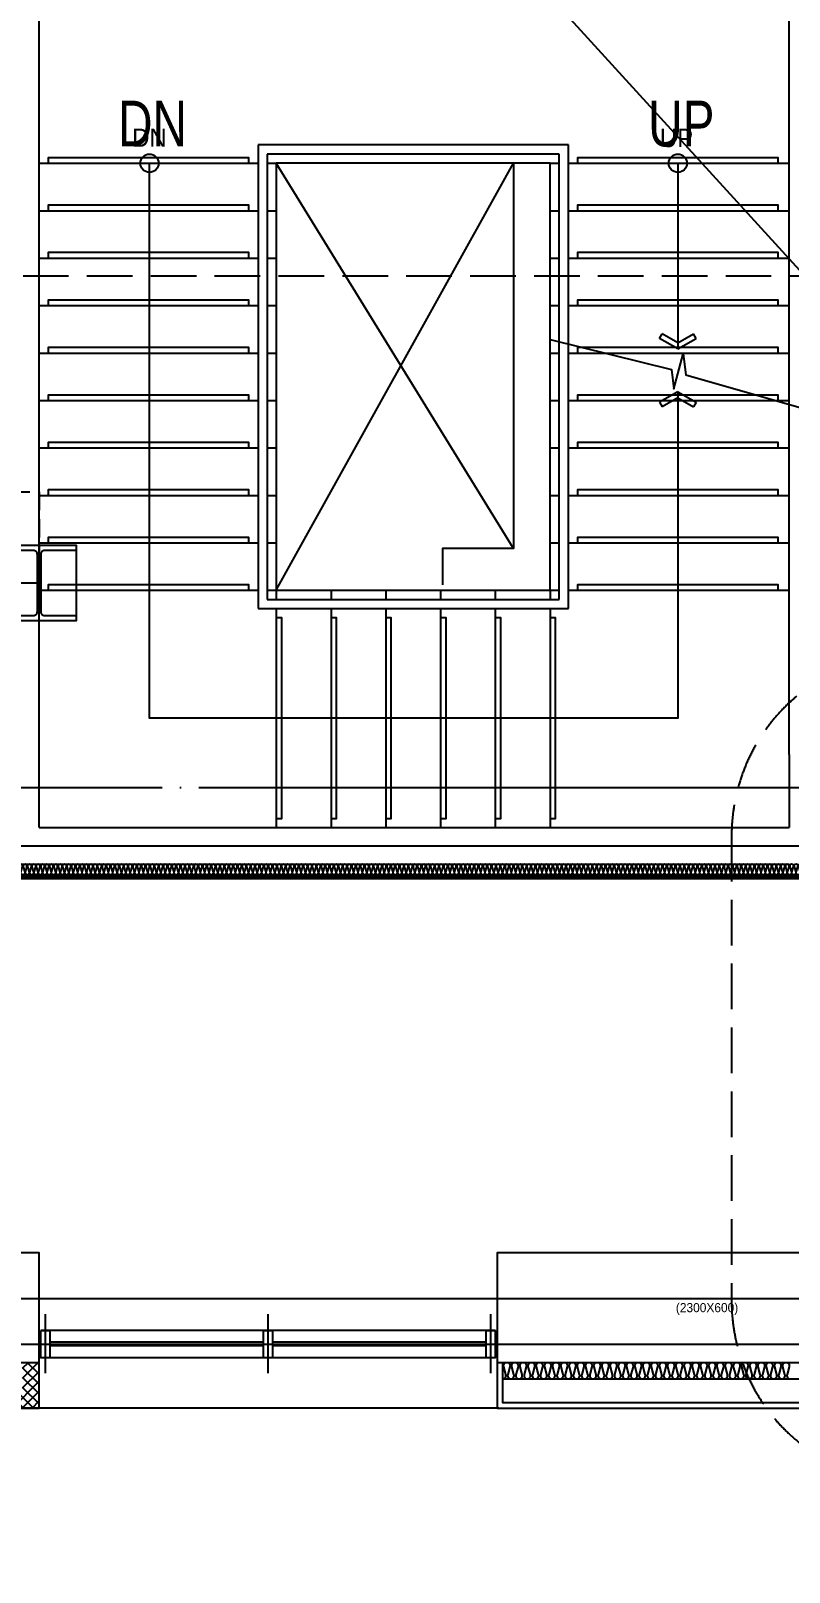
# Model space of a CAD drawing. Header units: millimetres. Extents: x 0 to 1390178, y 0 to 110113.
# Drawn here: x 464317 to 468472, y 26481 to 34926 of the extents above; entities that cross this region are included whole.
import ezdxf
from ezdxf.enums import TextEntityAlignment as Align
from ezdxf.xclip import XClip

# ---------------------------------------------------------------- set-up
doc = ezdxf.new("R2010")
doc.units = ezdxf.units.MM
doc.header["$LTSCALE"] = 100
doc.header["$XCLIPFRAME"] = 0
for name, pattern in [('HID2', [3.5, 2.5, -1]), ('X - 평면도$0$CEN', [62, 60, -1, 0, -1]), ('X - 평면도$0$HID', [1.5, 1, -0.5])]:
    doc.linetypes.add(name, pattern=pattern)
doc.layers.get('DEFPOINTS').update_dxf_attribs({"color": 145})
for name, color, linetype in [('AA-XXXX-TEXT', 3, 'Continuous'), ('DIM', 7, 'Continuous'), ('sm3', 3, 'HID2'), ('X - 평면도$0$253', 253, 'Continuous'), ('X - 평면도$0$A-FIN', 8, 'Continuous'), ('X - 평면도$0$A-INS', 9, 'Continuous'), ('X - 평면도$0$A-OPEN', 9, 'X - 평면도$0$CEN'), ('X - 평면도$0$A-SYM', 7, 'Continuous'), ('X - 평면도$0$AA-DWXM-WIND', 4, 'Continuous'), ('X - 평면도$0$AA-EL-PCN8', 8, 'Continuous'), ('X - 평면도$0$AA-SSXM-STRS', 4, 'Continuous'), ('X - 평면도$0$AA-WAXM-BRCK', 3, 'Continuous'), ('X - 평면도$0$AA-WAXM-CONC', 2, 'Continuous'), ('X - 평면도$0$AA-XXXX-CNTL', 1, 'X - 평면도$0$CEN'), ('X - 평면도$0$AA-XXXX-FINL', 6, 'Continuous'), ('X - 평면도$0$AA-XXXX-SYMB', 7, 'Continuous')]:
    doc.layers.add(name, color=color, linetype=linetype)
doc.layers.add('X - 평면도$0$AA-XXXX-H', color=195, linetype='Continuous', plot=False)
doc.layers.add('X - 평면도$0$DEFPOINT', color=163, linetype='Continuous', plot=False)
doc.styles.add('HAUD01', font='Dotum.ttf')
doc.styles.add('X - 평면도$0$HAUD01', font='Dotum.ttf')
doc.styles.add('X - 평면도$0$STANDARD', font='Dotum.ttf')
doc.dimstyles.new('HAUD-80', dxfattribs={"dimscale": 100, "dimtxt": 2.5, "dimasz": 0.5, "dimexe": 0, "dimexo": 1.5, "dimgap": 1, "dimtad": 1, "dimdec": 0, "dimdsep": 46, "dimlunit": 6, "dimtxsty": 'HAUD01', "dimblk": 'Z_DOT', "dimcen": 2.5, "dimdle": 1.5, "dimclrd": 7, "dimclre": 7, "dimclrt": 4, "dimadec": 0, "dimazin": 0, "dimtfac": 1, "dimtdec": 0, "dimtix": 1, "dimtmove": 2, "dimatfit": 3, "dimfxl": 1, "dimtvp": 1, "dimtolj": 1, "dimtzin": 0, "dimarcsym": 0})

# ---------------------------------------------------------------- blocks, each defined once
blk = doc.blocks.new('Z_DOT')
at = {"layer": 'DIM', "color": 0}
for p, q in [((0, -3), (0, 3)), ((-3, 0), (3, 0))]:
    blk.add_line(p, q, dxfattribs=at)
for radius in [1.05, 0.525]:
    blk.add_circle((0, 0), radius, dxfattribs=at)
blk = doc.blocks.new('*D71')
at = {"layer": 'DEFPOINTS', "color": 0, "transparency": 16777216}
for p in [(463883.9, 27380.7), (464544.1, 27380.7), (464544.1, 25303.3)]:
    blk.add_point(p, dxfattribs=at)
at = {"layer": 'DIM', "color": 7, "lineweight": -2, "transparency": 16777216}
for p, q in [((464394.1, 27380.7), (463883.9, 27380.7)), ((463883.9, 25353.3), (463883.9, 27330.7)), ((464394.1, 25303.3), (463883.9, 25303.3))]:
    blk.add_line(p, q, dxfattribs=at)
at = {"layer": 'DIM', "color": 7, "lineweight": -2, "transparency": 16777216, "xscale": 50, "yscale": 50, "zscale": 50}
for p, rotation in [((463883.9, 27380.7), 90), ((463883.9, 25303.3), 270)]:
    blk.add_blockref('Z_DOT', p, dxfattribs=dict(at, rotation=rotation))
at = {"layer": 'DIM', "color": 4, "transparency": 16777216, "insert": (463634.7, 26342), "char_height": 250, "attachment_point": 5, "rotation": 90, "style": 'HAUD01'}
blk.add_mtext('\\A1;2,077', dxfattribs=at)
blk = doc.blocks.new('X - 평면도$0$insul1')
blk.add_lwpolyline([(0, 0.25, 1.344031), (0.35, 0.25), (0.2, 0.75, -1.344031), (0.55, 0.75), (0.4, 0.25)], format="xyb")
blk = doc.blocks.new('X - 평면도$0$arrow1')
for p, q in [((0, 0), (0.286, 0.501)), ((0.165, 0), (0.41, 0.429)), ((0.286, 0.501), (0.41, 0.43)), ((0, 0), (0.286, -0.501)), ((0.165, 0), (0.41, -0.429)), ((0.286, -0.501), (0.41, -0.43))]:
    blk.add_line(p, q)
blk = doc.blocks.new('X - 평면도$0$A$Cb11c32c7')
at = {"layer": 'X - 평면도$0$AA-XXXX-H'}
blk.add_lwpolyline([(-9, 153.7, 0.414214), (-31, 175.7), (-202.5, 175.7), (-202.5, 204.7), (202.5, 204.7), (202.5, 175.7), (31, 175.7, 0.414214), (9, 153.7), (9, -159.3, 0.414214), (31, -181.3), (202.5, -181.3), (202.5, -209.3), (-202.5, -209.3), (-202.5, -181.3), (-31, -181.3, 0.414214), (-9, -159.3)], format="xyb", close=True, dxfattribs=at)
at = {"layer": 'X - 평면도$0$DEFPOINT', "color": 195}
for p, q in [((-202.5, 175.7), (-202.5, -181.3)), ((202.5, 175.7), (202.5, -181.3))]:
    blk.add_line(p, q, dxfattribs=at)
blk = doc.blocks.new('X - 평면도$0$A$C3919c76b')
blk.add_blockref('X - 평면도$0$A$Cb11c32c7', (-62388, 47795.9))
blk = doc.blocks.new('X - 평면도$0$1F PL')
at = {"layer": 'DEFPOINTS'}
blk.add_line((0, 0), (-19177.2, 21040.9), dxfattribs=at)
at = {"layer": 'X - 평면도$0$AA-WAXM-CONC'}
for p, q in [((-19027.2, 13250.9), (-19027.2, 21190.9)), ((-14917.2, 13650.9), (-14917.2, 18390.9)), ((-19027.2, 13250.9), (-14917.2, 13250.9)), ((-19227.2, 13050.9), (-14917.2, 13050.9))]:
    blk.add_line(p, q, dxfattribs=at)
at = {"layer": 'X - 평면도$0$AA-XXXX-CNTL'}
blk.add_line((-19127.2, 13150.9), (-13522.2, 13150.9), dxfattribs=at)
blk = doc.blocks.new('X - 평면도$0$1F_COL')
at = {"layer": 'X - 평면도$0$AA-WAXM-CONC'}
blk.add_line((-58278, -42246.9), (-58278, -42646.9), dxfattribs=at)
blk.add_lwpolyline([(-63388, -44976.9), (-63388, -45576.9), (-62388, -45576.9), (-62388, -44976.9)], close=True, dxfattribs=at)
blk.add_lwpolyline([(-57578, -45376.9), (-57578, -44976.9), (-59878, -44976.9), (-59878, -45576.9), (-57578, -45576.9)], dxfattribs=at)
at = {"layer": 'X - 평면도$0$DEFPOINT', "linetype": 'X - 평면도$0$HID'}
blk.add_lwpolyline([(-63588, -41306.9), (-63588, -40806.9), (-62388, -40806.9), (-62388, -41306.9), (-63588, -41306.9)], dxfattribs=at)
at = {"layer": 'X - 평면도$0$DEFPOINT', "style": 'X - 평면도$0$STANDARD'}
blk.add_text('(2300X600)', height=50, dxfattribs=at).set_placement((-58728, -45276.9), align=Align.MIDDLE_CENTER)
blk = doc.blocks.new('X - 평면도$0$A$C9b846ec6')
at = {"layer": 'X - 평면도$0$253'}
h = blk.add_hatch(dxfattribs=at)
h.set_pattern_fill('ANSI37', color=253, scale=12)
h.set_pattern_definition([(45, (-943193, 374193), (-26.9407684, 26.9407684), []), (135, (-943193, 374193), (-26.9407684, -26.9407684), [])])
h.paths.add_polyline_path([(23790, 11730), (23700, 11730), (23700, 11570), (22880, 11570), (22880, 11730), (22790, 11730), (22790, 11480), (23790, 11480)])
at = {"layer": 'X - 평면도$0$A-INS'}
blk.add_line((26330, 11640), (33690, 11640), dxfattribs=at)
blk.add_lwpolyline([(26330, 11640, 0.524856), (26346.8, 11664.4), (26335.7, 11705.6, -1.449198), (26369.3, 11705.6), (26358.2, 11664.4, 0.524856), (26375, 11640, 0.524856), (26391.8, 11664.4), (26380.7, 11705.6, -1.449198), (26414.3, 11705.6), (26403.2, 11664.4, 0.524856), (26420, 11640, 0.524856), (26436.8, 11664.4), (26425.7, 11705.6, -1.449198), (26459.3, 11705.6), (26448.2, 11664.4, 0.524856), (26465, 11640, 0.524856), (26481.8, 11664.4), (26470.7, 11705.6, -1.449198), (26504.3, 11705.6), (26493.2, 11664.4, 0.524856), (26510, 11640, 0.524856), (26526.8, 11664.4), (26515.7, 11705.6, -1.449198), (26549.3, 11705.6), (26538.2, 11664.4, 0.524856), (26555, 11640, 0.524856), (26571.8, 11664.4), (26560.7, 11705.6, -1.449198), (26594.3, 11705.6), (26583.2, 11664.4, 0.524856), (26600, 11640, 0.524856), (26616.8, 11664.4), (26605.7, 11705.6, -1.449198), (26639.3, 11705.6), (26628.2, 11664.4, 0.524856), (26645, 11640, 0.524856), (26661.8, 11664.4), (26650.7, 11705.6, -1.449198), (26684.3, 11705.6), (26673.2, 11664.4, 0.524856), (26690, 11640, 0.524856), (26706.8, 11664.4), (26695.7, 11705.6, -1.449198), (26729.3, 11705.6), (26718.2, 11664.4, 0.524856), (26735, 11640, 0.524856), (26751.8, 11664.4), (26740.7, 11705.6, -1.449198), (26774.3, 11705.6), (26763.2, 11664.4, 0.524856), (26780, 11640, 0.524856), (26796.8, 11664.4), (26785.7, 11705.6, -1.449198), (26819.3, 11705.6), (26808.2, 11664.4, 0.524856), (26825, 11640, 0.524856), (26841.8, 11664.4), (26830.7, 11705.6, -1.449198), (26864.3, 11705.6), (26853.2, 11664.4, 0.524856), (26870, 11640, 0.524856), (26886.8, 11664.4), (26875.7, 11705.6, -1.449198), (26909.3, 11705.6), (26898.2, 11664.4, 0.524856), (26915, 11640, 0.524856), (26931.8, 11664.4), (26920.7, 11705.6, -1.449198), (26954.3, 11705.6), (26943.2, 11664.4, 0.524856), (26960, 11640, 0.524856), (26976.8, 11664.4), (26965.7, 11705.6, -1.449198), (26999.3, 11705.6), (26988.2, 11664.4, 0.524856), (27005, 11640, 0.524856), (27021.8, 11664.4), (27010.7, 11705.6, -1.449198), (27044.3, 11705.6), (27033.2, 11664.4, 0.524856), (27050, 11640, 0.524856), (27066.8, 11664.4), (27055.7, 11705.6, -1.449198), (27089.3, 11705.6), (27078.2, 11664.4, 0.524856), (27095, 11640, 0.524856), (27111.8, 11664.4), (27100.7, 11705.6, -1.449198), (27134.3, 11705.6), (27123.2, 11664.4, 0.524856), (27140, 11640, 0.524856), (27156.8, 11664.4), (27145.7, 11705.6, -1.449198), (27179.3, 11705.6), (27168.2, 11664.4, 0.524856), (27185, 11640, 0.524856), (27201.8, 11664.4), (27190.7, 11705.6, -1.449198), (27224.3, 11705.6), (27213.2, 11664.4, 0.524856), (27230, 11640, 0.524856), (27246.8, 11664.4), (27235.7, 11705.6, -1.449198), (27269.3, 11705.6), (27258.2, 11664.4, 0.524856), (27275, 11640, 0.524856), (27291.8, 11664.4), (27280.7, 11705.6, -1.449198), (27314.3, 11705.6), (27303.2, 11664.4, 0.524856), (27320, 11640, 0.524856), (27336.8, 11664.4), (27325.7, 11705.6, -1.449198), (27359.3, 11705.6), (27348.2, 11664.4, 0.524856), (27365, 11640, 0.524856), (27381.8, 11664.4), (27370.7, 11705.6, -1.449198), (27404.3, 11705.6), (27393.2, 11664.4, 0.524856), (27410, 11640, 0.524856), (27426.8, 11664.4), (27415.7, 11705.6, -1.449198), (27449.3, 11705.6), (27438.2, 11664.4, 0.524856), (27455, 11640, 0.524856), (27471.8, 11664.4), (27460.7, 11705.6, -1.449198), (27494.3, 11705.6), (27483.2, 11664.4, 0.524856), (27500, 11640, 0.524856), (27516.8, 11664.4), (27505.7, 11705.6, -1.449198), (27539.3, 11705.6), (27528.2, 11664.4, 0.524856), (27545, 11640, 0.524856), (27561.8, 11664.4), (27550.7, 11705.6, -1.449198), (27584.3, 11705.6), (27573.2, 11664.4, 0.524856), (27590, 11640, 0.524856), (27606.8, 11664.4), (27595.7, 11705.6, -1.449198), (27629.3, 11705.6), (27618.2, 11664.4, 0.524856), (27635, 11640, 0.524856), (27651.8, 11664.4), (27640.7, 11705.6, -1.449198), (27674.3, 11705.6), (27663.2, 11664.4, 0.524856), (27680, 11640, 0.524856), (27696.8, 11664.4), (27685.7, 11705.6, -1.449198), (27719.3, 11705.6), (27708.2, 11664.4, 0.524856), (27725, 11640, 0.524856), (27741.8, 11664.4), (27730.7, 11705.6, -1.449198), (27764.3, 11705.6), (27753.2, 11664.4, 0.524856), (27770, 11640, 0.524856), (27786.8, 11664.4), (27775.7, 11705.6, -1.449198), (27809.3, 11705.6), (27798.2, 11664.4, 0.524856), (27815, 11640, 0.524856), (27831.8, 11664.4), (27820.7, 11705.6, -1.449198), (27854.3, 11705.6), (27843.2, 11664.4, 0.524856), (27860, 11640, 0.524856), (27876.8, 11664.4), (27865.7, 11705.6, -1.449198), (27899.3, 11705.6), (27888.2, 11664.4, 0.524856), (27905, 11640, 0.524856)], format="xyb", dxfattribs=at)
at = {"layer": 'X - 평면도$0$AA-WAXM-BRCK'}
blk.add_lwpolyline([(22790, 11730), (22790, 11480), (23790, 11480), (23790, 11730)], dxfattribs=at)
at = {"layer": 'X - 평면도$0$AA-XXXX-FINL'}
for points in [[(26300, 11730), (26300, 11480), (33850, 11480), (33850, 12330), (33600, 12330)], [(26330, 11730), (26330, 11510), (33820, 11510), (33820, 12300), (33600, 12300)]]:
    blk.add_lwpolyline(points, dxfattribs=at)
blk = doc.blocks.new('X - 평면도', base_point=(-475.4, -286.7))
at = {"layer": 'X - 평면도$0$A-FIN'}
for p, q in [((699302, 46173.1), (693332, 46173.1)), ((699292, 46183.1), (693342, 46183.1))]:
    blk.add_line(p, q, dxfattribs=at)
at = {"layer": 'X - 평면도$0$A-INS'}
blk.add_line((699282, 46193.1), (693352, 46193.1), dxfattribs=at)
at = {"layer": 'X - 평면도$0$A-OPEN'}
for p, q in [((694912, 47753.1), (696212, 50093.1)), ((696212, 47983.1), (694912, 50093.1))]:
    blk.add_line(p, q, dxfattribs=at)
at = {"layer": 'X - 평면도$0$A-SYM'}
blk.add_lwpolyline([(696412, 49128), (697077.3, 48963.2), (697090, 48856.2), (697141.8, 49049.4), (697155.6, 48934), (697863.9, 48730.8)], dxfattribs=at)
at = {"layer": 'X - 평면도$0$AA-DWXM-WIND', "color": 8}
for p, q in [((696112, 43698.1), (693622, 43698.1)), ((696112, 43548.1), (693622, 43548.1))]:
    blk.add_line(p, q, dxfattribs=at)
at = {"layer": 'X - 평면도$0$AA-DWXM-WIND'}
for p, q in [((694842, 43633.1), (693672, 43633.1)), ((694842, 43613.1), (693672, 43613.1)), ((694842, 43633.1), (694841, 43633.1)), ((694842, 43613.1), (694841, 43613.1)), ((696062, 43633.1), (694892, 43633.1)), ((696062, 43613.1), (694892, 43613.1))]:
    blk.add_line(p, q, dxfattribs=at)
for points in [[(693622, 43698.1), (693672, 43698.1), (693672, 43548.1), (693622, 43548.1)], [(694842, 43698.1), (694892, 43698.1), (694892, 43548.1), (694842, 43548.1)], [(696062, 43698.1), (696112, 43698.1), (696112, 43548.1), (696062, 43548.1)]]:
    blk.add_lwpolyline(points, close=True, dxfattribs=at)
at = {"layer": 'X - 평면도$0$AA-EL-PCN8'}
blk.add_line((696132, 43273.1), (693622, 43273.1), dxfattribs=at)
at = {"layer": 'X - 평면도$0$AA-SSXM-STRS'}
for p, q in [((696512, 50193.1), (694812, 50193.1)), ((694812, 50193.1), (694812, 47653.1)), ((696512, 47653.1), (696512, 50193.1)), ((693612, 50093.1), (694812, 50093.1)), ((694862, 50143.1), (694862, 47703.1)), ((696462, 50143.1), (694862, 50143.1)), ((694862, 50093.1), (694912, 50093.1)), ((696412, 50093.1), (696462, 50093.1)), ((696462, 47703.1), (696462, 50143.1)), ((696512, 50093.1), (697722, 50093.1)), ((693612, 49833.1), (694812, 49833.1)), ((694862, 49833.1), (694912, 49833.1)), ((696412, 49833.1), (696462, 49833.1)), ((696512, 49833.1), (697722, 49833.1)), ((693612, 49573.1), (694812, 49573.1)), ((694862, 49573.1), (694912, 49573.1)), ((696412, 49573.1), (696462, 49573.1)), ((696512, 49573.1), (697722, 49573.1)), ((693612, 49313.1), (694812, 49313.1)), ((694862, 49313.1), (694912, 49313.1)), ((696412, 49313.1), (696462, 49313.1)), ((696512, 49313.1), (697722, 49313.1)), ((693612, 49053.1), (694812, 49053.1)), ((694862, 49053.1), (694912, 49053.1)), ((696412, 49053.1), (696462, 49053.1)), ((696512, 49053.1), (697722, 49053.1)), ((693612, 48793.1), (694812, 48793.1)), ((694862, 48793.1), (694912, 48793.1)), ((696412, 48793.1), (696462, 48793.1)), ((696512, 48793.1), (697722, 48793.1)), ((693612, 48533.1), (694812, 48533.1)), ((694862, 48533.1), (694912, 48533.1)), ((696412, 48533.1), (696462, 48533.1)), ((696512, 48533.1), (697722, 48533.1)), ((693612, 48273.1), (694812, 48273.1)), ((694862, 48273.1), (694912, 48273.1)), ((696412, 48273.1), (696462, 48273.1)), ((696512, 48273.1), (697722, 48273.1)), ((693612, 48013.1), (694812, 48013.1)), ((694862, 48013.1), (694912, 48013.1)), ((696412, 48013.1), (696462, 48013.1)), ((696512, 48013.1), (697722, 48013.1)), ((693612, 47753.1), (694812, 47753.1)), ((694862, 47753.1), (694912, 47753.1)), ((694912, 47753.1), (694912, 47703.1)), ((695212, 47753.1), (695212, 47703.1)), ((695512, 47753.1), (695512, 47703.1)), ((695812, 47753.1), (695812, 47703.1)), ((696112, 47753.1), (696112, 47703.1)), ((696412, 47753.1), (696462, 47753.1)), ((696412, 47753.1), (696412, 47703.1)), ((696512, 47753.1), (697722, 47753.1)), ((694812, 47653.1), (696512, 47653.1)), ((694862, 47703.1), (696462, 47703.1)), ((694912, 47653.1), (694912, 46453.1)), ((695212, 47653.1), (695212, 46453.1)), ((695512, 47653.1), (695512, 46453.1)), ((695812, 47653.1), (695812, 46453.1)), ((696112, 47653.1), (696112, 46453.1)), ((696412, 47653.1), (696412, 46453.1))]:
    blk.add_line(p, q, dxfattribs=at)
at = {"layer": 'X - 평면도$0$AA-SSXM-STRS', "color": 8}
for points in [[(694762, 50093.1), (694762, 50123.1), (693662, 50123.1), (693662, 50093.1)], [(697662, 50093.1), (697662, 50123.1), (696562, 50123.1), (696562, 50093.1)], [(694762, 49833.1), (694762, 49863.1), (693662, 49863.1), (693662, 49833.1)], [(697662, 49833.1), (697662, 49863.1), (696562, 49863.1), (696562, 49833.1)], [(694762, 49573.1), (694762, 49603.1), (693662, 49603.1), (693662, 49573.1)], [(697662, 49573.1), (697662, 49603.1), (696562, 49603.1), (696562, 49573.1)], [(694762, 49313.1), (694762, 49343.1), (693662, 49343.1), (693662, 49313.1)], [(697662, 49313.1), (697662, 49343.1), (696562, 49343.1), (696562, 49313.1)], [(694762, 49053.1), (694762, 49083.1), (693662, 49083.1), (693662, 49053.1)], [(697662, 49053.1), (697662, 49083.1), (696562, 49083.1), (696562, 49053.1)], [(694762, 48793.1), (694762, 48823.1), (693662, 48823.1), (693662, 48793.1)], [(697662, 48793.1), (697662, 48823.1), (696562, 48823.1), (696562, 48793.1)], [(694762, 48533.1), (694762, 48563.1), (693662, 48563.1), (693662, 48533.1)], [(697662, 48533.1), (697662, 48563.1), (696562, 48563.1), (696562, 48533.1)], [(694762, 48273.1), (694762, 48303.1), (693662, 48303.1), (693662, 48273.1)], [(697662, 48273.1), (697662, 48303.1), (696562, 48303.1), (696562, 48273.1)], [(694762, 48013.1), (694762, 48043.1), (693662, 48043.1), (693662, 48013.1)], [(697662, 48013.1), (697662, 48043.1), (696562, 48043.1), (696562, 48013.1)], [(694762, 47753.1), (694762, 47783.1), (693662, 47783.1), (693662, 47753.1)], [(697662, 47753.1), (697662, 47783.1), (696562, 47783.1), (696562, 47753.1)], [(694912, 46503.1), (694942, 46503.1), (694942, 47603.1), (694912, 47603.1)], [(695212, 46503.1), (695242, 46503.1), (695242, 47603.1), (695212, 47603.1)], [(695512, 46503.1), (695542, 46503.1), (695542, 47603.1), (695512, 47603.1)], [(695812, 46503.1), (695842, 46503.1), (695842, 47603.1), (695812, 47603.1)], [(696112, 46503.1), (696142, 46503.1), (696142, 47603.1), (696112, 47603.1)], [(696412, 46503.1), (696442, 46503.1), (696442, 47603.1), (696412, 47603.1)]]:
    blk.add_lwpolyline(points, dxfattribs=at)
at = {"layer": 'X - 평면도$0$AA-SSXM-STRS'}
blk.add_lwpolyline([(694912, 47753.1), (696412, 47753.1), (696412, 50093.1), (694912, 50093.1)], close=True, dxfattribs=at)
blk.add_lwpolyline([(696212, 50093.1), (696212, 47983.1), (695822, 47983.1), (695822, 47783.1)], dxfattribs=at)
at = {"layer": 'X - 평면도$0$AA-XXXX-CNTL'}
for p, q in [((657286.2, 46673.1), (718213.6, 46673.1)), ((692227.4, 43873.1), (718213.6, 43873.1)), ((686862, 43623.1), (703322, 43623.1))]:
    blk.add_line(p, q, dxfattribs=at)
at = {"layer": 'X - 평면도$0$AA-XXXX-SYMB'}
for points in [[(697112, 48840.9), (697112, 47053.1), (694217, 47053.1), (694217, 50093.1)], [(697112, 50093.1), (697112, 49075.6)]]:
    blk.add_lwpolyline(points, dxfattribs=at)
for centre in [(694217, 50093.1), (697112, 50093.1)]:
    blk.add_circle(centre, 50, dxfattribs=at)
at = {"layer": 'X - 평면도$0$DEFPOINT'}
for p, q in [((693647, 43464), (693647, 43786.4)), ((694867, 43464), (694867, 43786.4)), ((696087, 43464), (696087, 43786.4))]:
    blk.add_line(p, q, dxfattribs=at)
for name, p in [('X - 평면도$0$A$C9b846ec6', (669822, 31793.1)), ('X - 평면도$0$1F PL', (712639.2, 33202.2)), ('X - 평면도$0$1F_COL', (756000, 89100)), ('X - 평면도$0$A$C3919c76b', (756000, 0))]:
    blk.add_blockref(name, p)
at = {"layer": 'X - 평면도$0$A-INS', "xscale": 60, "yscale": 60, "zscale": 60, "rotation": 180, "row_count": 1, "column_count": 246, "row_spacing": 0, "column_spacing": 24}
blk.add_blockref('X - 평면도$0$insul1', (699282, 46253.1), dxfattribs=at)
at = {"layer": 'X - 평면도$0$AA-XXXX-SYMB', "yscale": 200.0000000000024, "rotation": 90}
for p, xscale, zscale in [((697112, 49075.6), 200.0000000000024, 200.0000000000024), ((697112, 48840.9), -200.0000000000024, 200.0000000000021)]:
    blk.add_blockref('X - 평면도$0$arrow1', p, dxfattribs=dict(at, xscale=xscale, zscale=zscale))
at = {"layer": 'X - 평면도$0$DEFPOINT', "style": 'X - 평면도$0$HAUD01'}
for s, p in [('DN', (694216.8, 50233)), ('UP', (697104.9, 50231.6))]:
    blk.add_text(s, height=100, dxfattribs=at).set_placement(p, align=Align.MIDDLE_CENTER)

msp = doc.modelspace()

# ---------------------------------------------------------------- block references
ref = msp.add_blockref('X - 평면도', (-229725.3, -16179.1))
XClip(ref).set_block_clipping_path([(649249.9173510048, 15892.4063044181), (733249.9173510048, 75292.406304418)])

# ---------------------------------------------------------------- next in the draw order: linework, layer by layer
at = {"layer": 'sm3'}
for points in [[(457552.7, 22856.3), (483424.3, 22856.3, 0.414214), (484424.3, 23856.3), (484424.3, 32582.3, 0.414214), (483424.3, 33582.3), (457552.7, 33582.3, 0.414214), (456552.7, 32582.3), (456552.7, 23856.3, 0.414214)], [(469156.4, 26967.8), (475020.1, 26967.8, 0.414214), (476020.1, 27967.8), (476020.1, 30515.3, 0.414214), (475020.1, 31515.3), (469156.4, 31515.3, 0.414214), (468156.4, 30515.3), (468156.4, 27967.8, 0.414214)]]:
    msp.add_lwpolyline(points, format="xyb", close=True, dxfattribs=at)

# ---------------------------------------------------------------- next in the draw order: texts
at = {"layer": 'AA-XXXX-TEXT', "style": 'HAUD01', "width": 0.8}
for s, p in [('DN', (464984.1, 34418.4)), ('UP', (467881.1, 34418.4))]:
    msp.add_text(s, height=250, dxfattribs=at).set_placement(p, align=Align.MIDDLE_CENTER)

# ---------------------------------------------------------------- next in the draw order: dimensions: what is measured, and where the dimension line sits
at = {"layer": 'DIM'}
dim = msp.add_aligned_dim(p1=(464544.1, 25303.3), p2=(464544.1, 27380.7), distance=660.1, dimstyle='HAUD-80', dxfattribs=at)
dim.commit()
dim.dimension.update_dxf_attribs({"geometry": '*D71', "text_midpoint": (463634.7, 26342)})

doc.saveas('drawing.dxf')
